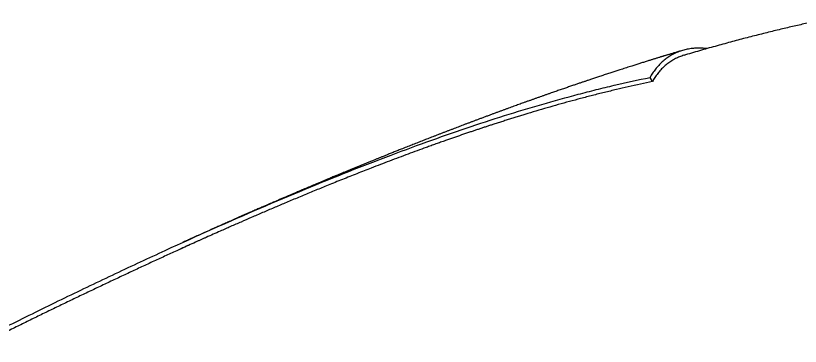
# Model space of a CAD drawing. Header units: millimetres. Extents: x 0 to 594, y 0 to 420.
# Drawn here: x 379.42 to 418, y 162.75 to 179 of the extents above; entities that cross this region are included whole.
import ezdxf

# ---------------------------------------------------------------- set-up
doc = ezdxf.new("R2010")
doc.units = ezdxf.units.MM

msp = doc.modelspace()

# ---------------------------------------------------------------- linework, layer by layer
at = {"color": 7, "linetype": 'Continuous', "lineweight": 25}
msp.add_line((410.724, 175.759), (410.607, 175.96), dxfattribs=at)
for points, knots in [([(420.152, 178.995), (420.098, 178.985), (419.947, 178.957), (419.698, 178.908), (419.403, 178.85), (419.103, 178.789), (418.798, 178.725), (418.488, 178.658), (418.174, 178.589), (417.854, 178.518), (417.529, 178.443), (417.199, 178.366), (416.864, 178.286), (416.524, 178.203), (416.178, 178.117), (415.828, 178.029), (415.472, 177.937), (415.112, 177.843), (414.746, 177.745), (414.375, 177.645), (413.998, 177.542), (413.617, 177.435), (413.23, 177.326), (412.839, 177.213), (412.518, 177.12), (412.328, 177.064), (412.27, 177.047)], [0, 0, 0, 0, 0.02028, 0.056507, 0.0934, 0.130966, 0.169209, 0.208133, 0.247743, 0.288043, 0.329038, 0.370731, 0.413126, 0.456226, 0.500034, 0.544554, 0.589788, 0.635739, 0.682409, 0.7298, 0.777914, 0.826752, 0.876316, 0.926606, 0.977624, 1, 1, 1, 1]), ([(412.206, 177.289), (412.173, 177.279), (412.106, 177.259), (412.01, 177.23), (411.917, 177.203), (411.83, 177.177), (411.747, 177.152), (411.67, 177.129), (411.597, 177.107), (411.529, 177.087), (411.468, 177.068), (411.412, 177.051), (411.363, 177.036), (411.317, 177.022), (411.274, 177.009), (411.232, 176.996), (411.19, 176.984), (411.15, 176.972), (411.099, 176.956), (411.036, 176.937), (410.963, 176.914), (410.895, 176.893), (410.831, 176.874), (410.767, 176.854), (410.702, 176.834), (410.63, 176.812), (410.551, 176.787), (410.464, 176.76), (410.374, 176.732), (410.283, 176.703), (410.192, 176.675), (410.098, 176.645), (410.002, 176.615), (409.904, 176.584), (409.807, 176.553), (409.7, 176.519), (409.582, 176.481), (409.45, 176.439), (409.317, 176.397), (409.193, 176.357), (409.08, 176.32), (408.979, 176.287), (408.88, 176.255), (408.78, 176.223), (408.677, 176.189), (408.572, 176.154), (408.463, 176.119), (408.351, 176.082), (408.239, 176.045), (408.13, 176.009), (408.025, 175.974), (407.924, 175.94), (407.827, 175.908), (407.733, 175.877), (407.642, 175.846), (407.558, 175.818), (407.482, 175.792), (407.413, 175.769), (407.345, 175.746), (407.275, 175.722), (407.202, 175.698), (407.126, 175.672), (407.046, 175.645), (406.964, 175.617), (406.882, 175.589), (406.793, 175.558), (406.699, 175.526), (406.598, 175.492), (406.498, 175.457), (406.397, 175.422), (406.293, 175.387), (406.186, 175.35), (406.078, 175.312), (405.969, 175.274), (405.862, 175.237), (405.743, 175.195), (405.613, 175.15), (405.473, 175.1), (405.337, 175.052), (405.202, 175.005), (405.066, 174.957), (404.93, 174.908), (404.794, 174.86), (404.658, 174.811), (404.522, 174.763), (404.394, 174.716), (404.272, 174.673), (404.156, 174.631), (404.037, 174.588), (403.914, 174.543), (403.787, 174.497), (403.656, 174.449), (403.521, 174.4), (403.382, 174.349), (403.24, 174.297), (403.096, 174.244), (402.953, 174.192), (402.806, 174.137), (402.653, 174.081), (402.496, 174.022), (402.344, 173.965), (402.194, 173.909), (402.047, 173.854), (401.903, 173.8), (401.763, 173.748), (401.626, 173.696), (401.492, 173.645), (401.361, 173.596), (401.233, 173.547), (401.106, 173.499), (400.976, 173.449), (400.841, 173.397), (400.702, 173.344), (400.56, 173.29), (400.418, 173.235), (400.275, 173.179), (400.132, 173.124), (399.995, 173.071), (399.865, 173.021), (399.743, 172.973), (399.624, 172.927), (399.506, 172.881), (399.387, 172.834), (399.263, 172.786), (399.139, 172.737), (399.014, 172.688), (398.889, 172.639), (398.762, 172.588), (398.633, 172.537), (398.503, 172.486), (398.352, 172.426), (398.178, 172.356), (397.983, 172.279), (397.79, 172.202), (397.615, 172.131), (397.457, 172.068), (397.315, 172.01), (397.176, 171.954), (397.028, 171.894), (396.872, 171.831), (396.708, 171.765), (396.548, 171.699), (396.388, 171.634), (396.226, 171.568), (396.062, 171.5), (395.913, 171.439), (395.78, 171.384), (395.661, 171.335), (395.545, 171.287), (395.443, 171.245), (395.353, 171.208), (395.275, 171.175), (395.193, 171.141), (395.107, 171.106), (395.013, 171.067), (394.912, 171.024), (394.801, 170.978), (394.687, 170.931), (394.488, 170.847), (394.283, 170.761), (394.073, 170.673), (393.941, 170.617), (393.81, 170.562), (393.682, 170.508), (393.565, 170.458), (393.459, 170.413), (393.364, 170.373), (393.272, 170.334), (393.183, 170.296), (393.098, 170.26), (392.914, 170.181), (392.703, 170.091), (392.467, 169.989), (392.306, 169.92), (392.178, 169.865), (392.084, 169.824), (392.022, 169.798), (391.961, 169.771), (391.9, 169.745), (391.837, 169.718), (391.768, 169.688), (391.691, 169.655), (391.607, 169.618), (391.518, 169.579), (391.425, 169.539), (391.329, 169.497), (391.229, 169.454), (391.127, 169.409), (391.023, 169.363), (390.902, 169.311), (390.766, 169.251), (390.615, 169.185), (390.468, 169.12), (390.323, 169.056), (390.182, 168.994), (390.045, 168.934), (389.915, 168.876), (389.794, 168.823), (389.681, 168.772), (389.571, 168.724), (389.465, 168.676), (389.361, 168.63), (389.24, 168.576), (389.102, 168.515), (388.947, 168.445), (388.789, 168.375), (388.64, 168.308), (388.498, 168.244), (388.365, 168.184), (388.229, 168.123), (388.076, 168.054), (387.936, 167.991), (387.843, 167.948), (387.81, 167.934)], [0, 0, 0, 0, 0.004028, 0.007877, 0.011545, 0.015033, 0.018337, 0.021404, 0.024292, 0.027002, 0.029532, 0.031638, 0.0336, 0.035417, 0.037134, 0.03881, 0.040448, 0.042045, 0.043602, 0.046656, 0.049543, 0.052261, 0.05481, 0.057288, 0.059879, 0.062586, 0.065892, 0.069359, 0.072986, 0.076704, 0.080339, 0.083882, 0.087938, 0.091865, 0.095685, 0.099572, 0.104668, 0.109932, 0.115353, 0.120727, 0.12486, 0.128915, 0.132891, 0.136828, 0.140956, 0.14521, 0.14959, 0.154098, 0.158658, 0.163062, 0.167298, 0.171355, 0.175243, 0.17899, 0.182674, 0.186297, 0.189101, 0.191868, 0.194598, 0.197396, 0.200335, 0.203415, 0.206635, 0.209989, 0.213324, 0.216582, 0.220732, 0.224749, 0.228777, 0.232835, 0.237028, 0.241355, 0.245786, 0.250182, 0.254526, 0.258817, 0.26463, 0.270317, 0.275835, 0.281182, 0.286765, 0.292274, 0.297784, 0.303297, 0.308812, 0.314392, 0.318941, 0.323641, 0.328495, 0.333501, 0.338663, 0.343986, 0.349474, 0.355128, 0.360948, 0.366871, 0.372688, 0.378385, 0.384942, 0.39133, 0.397562, 0.403642, 0.409676, 0.415549, 0.421269, 0.426879, 0.432387, 0.437697, 0.442907, 0.448056, 0.453335, 0.458883, 0.464596, 0.470444, 0.476307, 0.482169, 0.488032, 0.493861, 0.499016, 0.504036, 0.508919, 0.513681, 0.518557, 0.523623, 0.52888, 0.533867, 0.539016, 0.544301, 0.549615, 0.554947, 0.560297, 0.568355, 0.576438, 0.584386, 0.592153, 0.598128, 0.603989, 0.609732, 0.615348, 0.622309, 0.629063, 0.635617, 0.642121, 0.648929, 0.655732, 0.662458, 0.667424, 0.672321, 0.677149, 0.681918, 0.685021, 0.688274, 0.691677, 0.69523, 0.698934, 0.703316, 0.707892, 0.712658, 0.717486, 0.732725, 0.738192, 0.743673, 0.74916, 0.754505, 0.759641, 0.763762, 0.767737, 0.771567, 0.77525, 0.778787, 0.782206, 0.798256, 0.805051, 0.811776, 0.818417, 0.821002, 0.823575, 0.826135, 0.828681, 0.831256, 0.833944, 0.837321, 0.840865, 0.844576, 0.848453, 0.852498, 0.856634, 0.860932, 0.865325, 0.86967, 0.876085, 0.882382, 0.888559, 0.894617, 0.900551, 0.906309, 0.91187, 0.916793, 0.92155, 0.926139, 0.930562, 0.934897, 0.939231, 0.94573, 0.952225, 0.958794, 0.96557, 0.971041, 0.976643, 0.982375, 0.988237, 0.99589, 1, 1, 1, 1]), ([(413.415, 177.378), (413.372, 177.382), (413.288, 177.391), (413.164, 177.399), (413.042, 177.402), (412.921, 177.401), (412.802, 177.395), (412.683, 177.384), (412.562, 177.369), (412.442, 177.347), (412.323, 177.321), (412.207, 177.29), (412.093, 177.253), (411.984, 177.213), (411.878, 177.168), (411.778, 177.12), (411.679, 177.067), (411.583, 177.01), (411.487, 176.948), (411.392, 176.879), (411.298, 176.805), (411.207, 176.726), (411.119, 176.642), (411.033, 176.553), (410.953, 176.462), (410.876, 176.368), (410.805, 176.272), (410.736, 176.172), (410.669, 176.069), (410.627, 175.996), (410.607, 175.96)], [0, 0, 0, 0, 0.035137, 0.069936, 0.104734, 0.139533, 0.174331, 0.209129, 0.246037, 0.282944, 0.319851, 0.356758, 0.393666, 0.430573, 0.465371, 0.50017, 0.534968, 0.569766, 0.604565, 0.641472, 0.678379, 0.715286, 0.752194, 0.789101, 0.826008, 0.860807, 0.895605, 0.930403, 0.965202, 1, 1, 1, 1]), ([(412.286, 177.051), (412.283, 177.051), (412.243, 177.04), (412.167, 177.014), (412.061, 176.975), (411.959, 176.932), (411.861, 176.885), (411.765, 176.834), (411.672, 176.779), (411.579, 176.718), (411.487, 176.652), (411.395, 176.579), (411.307, 176.502), (411.221, 176.421), (411.138, 176.335), (411.06, 176.246), (410.986, 176.155), (410.916, 176.062), (410.849, 175.965), (410.785, 175.865), (410.744, 175.794), (410.724, 175.759)], [0, 0, 0, 0, 0.003879, 0.061034, 0.118188, 0.172077, 0.225965, 0.279854, 0.333742, 0.387631, 0.444785, 0.50194, 0.559094, 0.616248, 0.673403, 0.730557, 0.784446, 0.838334, 0.892223, 0.946111, 1, 1, 1, 1]), ([(339.96, 140.09), (341.098, 140.994), (342.281, 141.894), (344.131, 143.248), (344.761, 143.701), (346.047, 144.608), (346.702, 145.063), (348.041, 145.977), (348.724, 146.436), (350.117, 147.357), (350.828, 147.82), (352.275, 148.751), (353.013, 149.219), (354.515, 150.158), (355.279, 150.63), (356.833, 151.578), (357.623, 152.054), (359.225, 153.008), (360.038, 153.486), (362.509, 154.923), (364.198, 155.884), (367.629, 157.793), (369.371, 158.742), (371.556, 159.907), (371.994, 160.138), (372.869, 160.6), (373.306, 160.829), (374.618, 161.513), (375.492, 161.964), (377.231, 162.851), (378.097, 163.287), (379.386, 163.929), (379.814, 164.141), (380.667, 164.561), (381.091, 164.769), (382.359, 165.385), (383.195, 165.786), (384.848, 166.569), (385.664, 166.95), (388.079, 168.062), (389.642, 168.761), (392.667, 170.067), (394.128, 170.674), (396.949, 171.799), (398.31, 172.317), (400.285, 173.027), (400.932, 173.254), (402.207, 173.685), (402.834, 173.89), (404.691, 174.474), (405.895, 174.823), (407.377, 175.212), (407.673, 175.288), (408.262, 175.434), (408.555, 175.505), (409.435, 175.711), (410.02, 175.84), (410.607, 175.96)], [0, 0, 0, 0, 0.0625, 0.0625, 0.09375, 0.09375, 0.125, 0.125, 0.15625, 0.15625, 0.1875, 0.1875, 0.21875, 0.21875, 0.25, 0.25, 0.28125, 0.28125, 0.3125, 0.3125, 0.375, 0.375, 0.4375, 0.4375, 0.453125, 0.453125, 0.46875, 0.46875, 0.5, 0.5, 0.53125, 0.53125, 0.546875, 0.546875, 0.5625, 0.5625, 0.59375, 0.59375, 0.625, 0.625, 0.6875, 0.6875, 0.75, 0.75, 0.8125, 0.8125, 0.84375, 0.84375, 0.875, 0.875, 0.9375, 0.9375, 0.953125, 0.953125, 0.96875, 0.96875, 1, 1, 1, 1]), ([(410.724, 175.759), (410.527, 175.718), (410.131, 175.634), (409.541, 175.502), (408.951, 175.365), (408.365, 175.223), (407.779, 175.076), (407.206, 174.927), (406.645, 174.776), (406.096, 174.624), (405.548, 174.468), (405.002, 174.307), (404.565, 174.176), (404.237, 174.076), (404.019, 174.009), (403.801, 173.941), (403.584, 173.872), (403.366, 173.803), (403.148, 173.733), (402.945, 173.668), (402.759, 173.608), (402.589, 173.552), (402.418, 173.496), (402.247, 173.439), (402.076, 173.382), (401.905, 173.325), (401.661, 173.242), (401.341, 173.133), (400.946, 172.997), (400.643, 172.891), (400.432, 172.816), (400.314, 172.775), (400.196, 172.733), (400.078, 172.691), (399.959, 172.648), (399.84, 172.606), (399.722, 172.563), (399.494, 172.481), (399.157, 172.358), (398.709, 172.193), (398.257, 172.024), (397.803, 171.852), (397.352, 171.68), (396.934, 171.519), (396.551, 171.369), (396.196, 171.23), (395.84, 171.089), (395.483, 170.947), (395.128, 170.804), (394.793, 170.668), (394.474, 170.539), (394.171, 170.415), (393.867, 170.289), (393.561, 170.162), (393.255, 170.035), (392.953, 169.908), (392.572, 169.748), (392.108, 169.551), (391.558, 169.316), (391.021, 169.084), (390.497, 168.856), (389.986, 168.632), (389.53, 168.43), (389.13, 168.253), (388.858, 168.131), (388.655, 168.04), (388.524, 167.981), (388.394, 167.923), (388.19, 167.831), (387.91, 167.704), (387.649, 167.586), (387.505, 167.52), (387.479, 167.509)], [0, 0, 0, 0, 0.024758, 0.049581, 0.074361, 0.099222, 0.124026, 0.148904, 0.172309, 0.195787, 0.219191, 0.242687, 0.266088, 0.275505, 0.284942, 0.294257, 0.303607, 0.312991, 0.322409, 0.331856, 0.339169, 0.346504, 0.353861, 0.361239, 0.368639, 0.37606, 0.383377, 0.400335, 0.417414, 0.434612, 0.439702, 0.444803, 0.449913, 0.455034, 0.460165, 0.465307, 0.470458, 0.475556, 0.494812, 0.514222, 0.533785, 0.5535, 0.573195, 0.592477, 0.607731, 0.623077, 0.638513, 0.65404, 0.66944, 0.684594, 0.697651, 0.710772, 0.723956, 0.737203, 0.750512, 0.763618, 0.776411, 0.800014, 0.823807, 0.847789, 0.869706, 0.891776, 0.913997, 0.928745, 0.943558, 0.949326, 0.954926, 0.960536, 0.966155, 0.9814, 0.99671, 1, 1, 1, 1]), ([(387.803, 167.93), (387.776, 167.918), (387.714, 167.89), (387.652, 167.862), (387.617, 167.846)], [0, 0, 0, 0, 0.441139, 1, 1, 1, 1]), ([(387.956, 167.725), (387.774, 167.642), (387.392, 167.469), (386.811, 167.204), (386.211, 166.928), (385.61, 166.65), (385.006, 166.369), (384.401, 166.085), (383.795, 165.799), (383.187, 165.511), (382.578, 165.221), (381.967, 164.928), (381.356, 164.633), (380.744, 164.336), (380.131, 164.036), (379.518, 163.735), (378.904, 163.431), (378.289, 163.126), (377.675, 162.819), (377.06, 162.51), (376.445, 162.199), (375.831, 161.886), (375.216, 161.572), (374.602, 161.256), (373.988, 160.939), (373.376, 160.62), (372.763, 160.3), (372.152, 159.978), (371.542, 159.655), (370.933, 159.332), (370.325, 159.006), (369.718, 158.68), (369.113, 158.353), (368.51, 158.025), (367.909, 157.697), (367.309, 157.367), (366.711, 157.037), (366.116, 156.706), (365.523, 156.375), (364.932, 156.043), (364.343, 155.71), (363.758, 155.378), (363.174, 155.045), (362.594, 154.711), (362.017, 154.378), (361.442, 154.045), (360.871, 153.711), (360.303, 153.378), (359.738, 153.044), (359.177, 152.711), (358.619, 152.378), (358.065, 152.046), (357.514, 151.714), (356.968, 151.382), (356.425, 151.051), (355.886, 150.721), (355.352, 150.391), (354.821, 150.061), (354.295, 149.733), (353.773, 149.405), (353.255, 149.079), (352.742, 148.753), (352.233, 148.428), (351.729, 148.105), (351.23, 147.782), (350.736, 147.461), (350.259, 147.149), (349.947, 146.944), (349.798, 146.846)], [0, 0, 0, 0, 0.013758, 0.0288574, 0.0440229, 0.0592518, 0.0745413, 0.0898885, 0.1052908, 0.1207451, 0.1362485, 0.1517982, 0.1673911, 0.1830243, 0.1986948, 0.2143994, 0.2301351, 0.2458989, 0.2616876, 0.2774982, 0.2933274, 0.3091721, 0.3250293, 0.3408956, 0.356768, 0.3726432, 0.388518, 0.4043882, 0.4202507, 0.4361023, 0.4519398, 0.4677601, 0.48356, 0.4993363, 0.515086, 0.530806, 0.5464931, 0.5621443, 0.5777566, 0.5933269, 0.6088522, 0.6243295, 0.639756, 0.6551286, 0.6704446, 0.685701, 0.7008951, 0.7160241, 0.7310853, 0.7460759, 0.7609932, 0.7758348, 0.790598, 0.8052803, 0.8198792, 0.8343923, 0.8488172, 0.8631516, 0.8773932, 0.8915398, 0.9055892, 0.9195393, 0.933388, 0.9471334, 0.9607734, 0.9743062, 0.98773, 1, 1, 1, 1]), ([(412.326, 157.093), (412.378, 157.129), (412.574, 157.265), (412.913, 157.503), (413.341, 157.804), (413.763, 158.103), (414.181, 158.4), (414.592, 158.696), (414.999, 158.989), (415.399, 159.28), (415.794, 159.569), (416.184, 159.857), (416.568, 160.142), (416.947, 160.424), (417.32, 160.705), (417.687, 160.983), (418.049, 161.26), (418.405, 161.533), (418.756, 161.805), (419.101, 162.074), (419.44, 162.341), (419.774, 162.605), (420.102, 162.867), (420.425, 163.127), (420.742, 163.384), (421.054, 163.638), (421.36, 163.891), (421.66, 164.14), (421.955, 164.387), (422.245, 164.632), (422.529, 164.874), (422.808, 165.113), (423.081, 165.35), (423.349, 165.585), (423.612, 165.816), (423.869, 166.045), (424.121, 166.272), (424.368, 166.496), (424.61, 166.717), (424.846, 166.936), (425.078, 167.152), (425.247, 167.311), (425.338, 167.399), (425.355, 167.414)], [0, 0, 0, 0, 0.01135, 0.0432279, 0.0747733, 0.1059836, 0.1368561, 0.1673885, 0.1975783, 0.2274236, 0.2569224, 0.2860728, 0.3148733, 0.3433224, 0.3714188, 0.3991613, 0.426549, 0.4535808, 0.4802562, 0.5065747, 0.5325357, 0.558139, 0.5833846, 0.6082723, 0.6328025, 0.6569754, 0.6807914, 0.7042512, 0.7273553, 0.7501048, 0.7725004, 0.7945433, 0.8162347, 0.837576, 0.8585685, 0.8792138, 0.8995137, 0.9194698, 0.9390841, 0.9583585, 0.9772952, 0.9958963, 1, 1, 1, 1])]:
    msp.add_open_spline(points, degree=3, knots=knots, dxfattribs=at)

doc.saveas('drawing.dxf')
